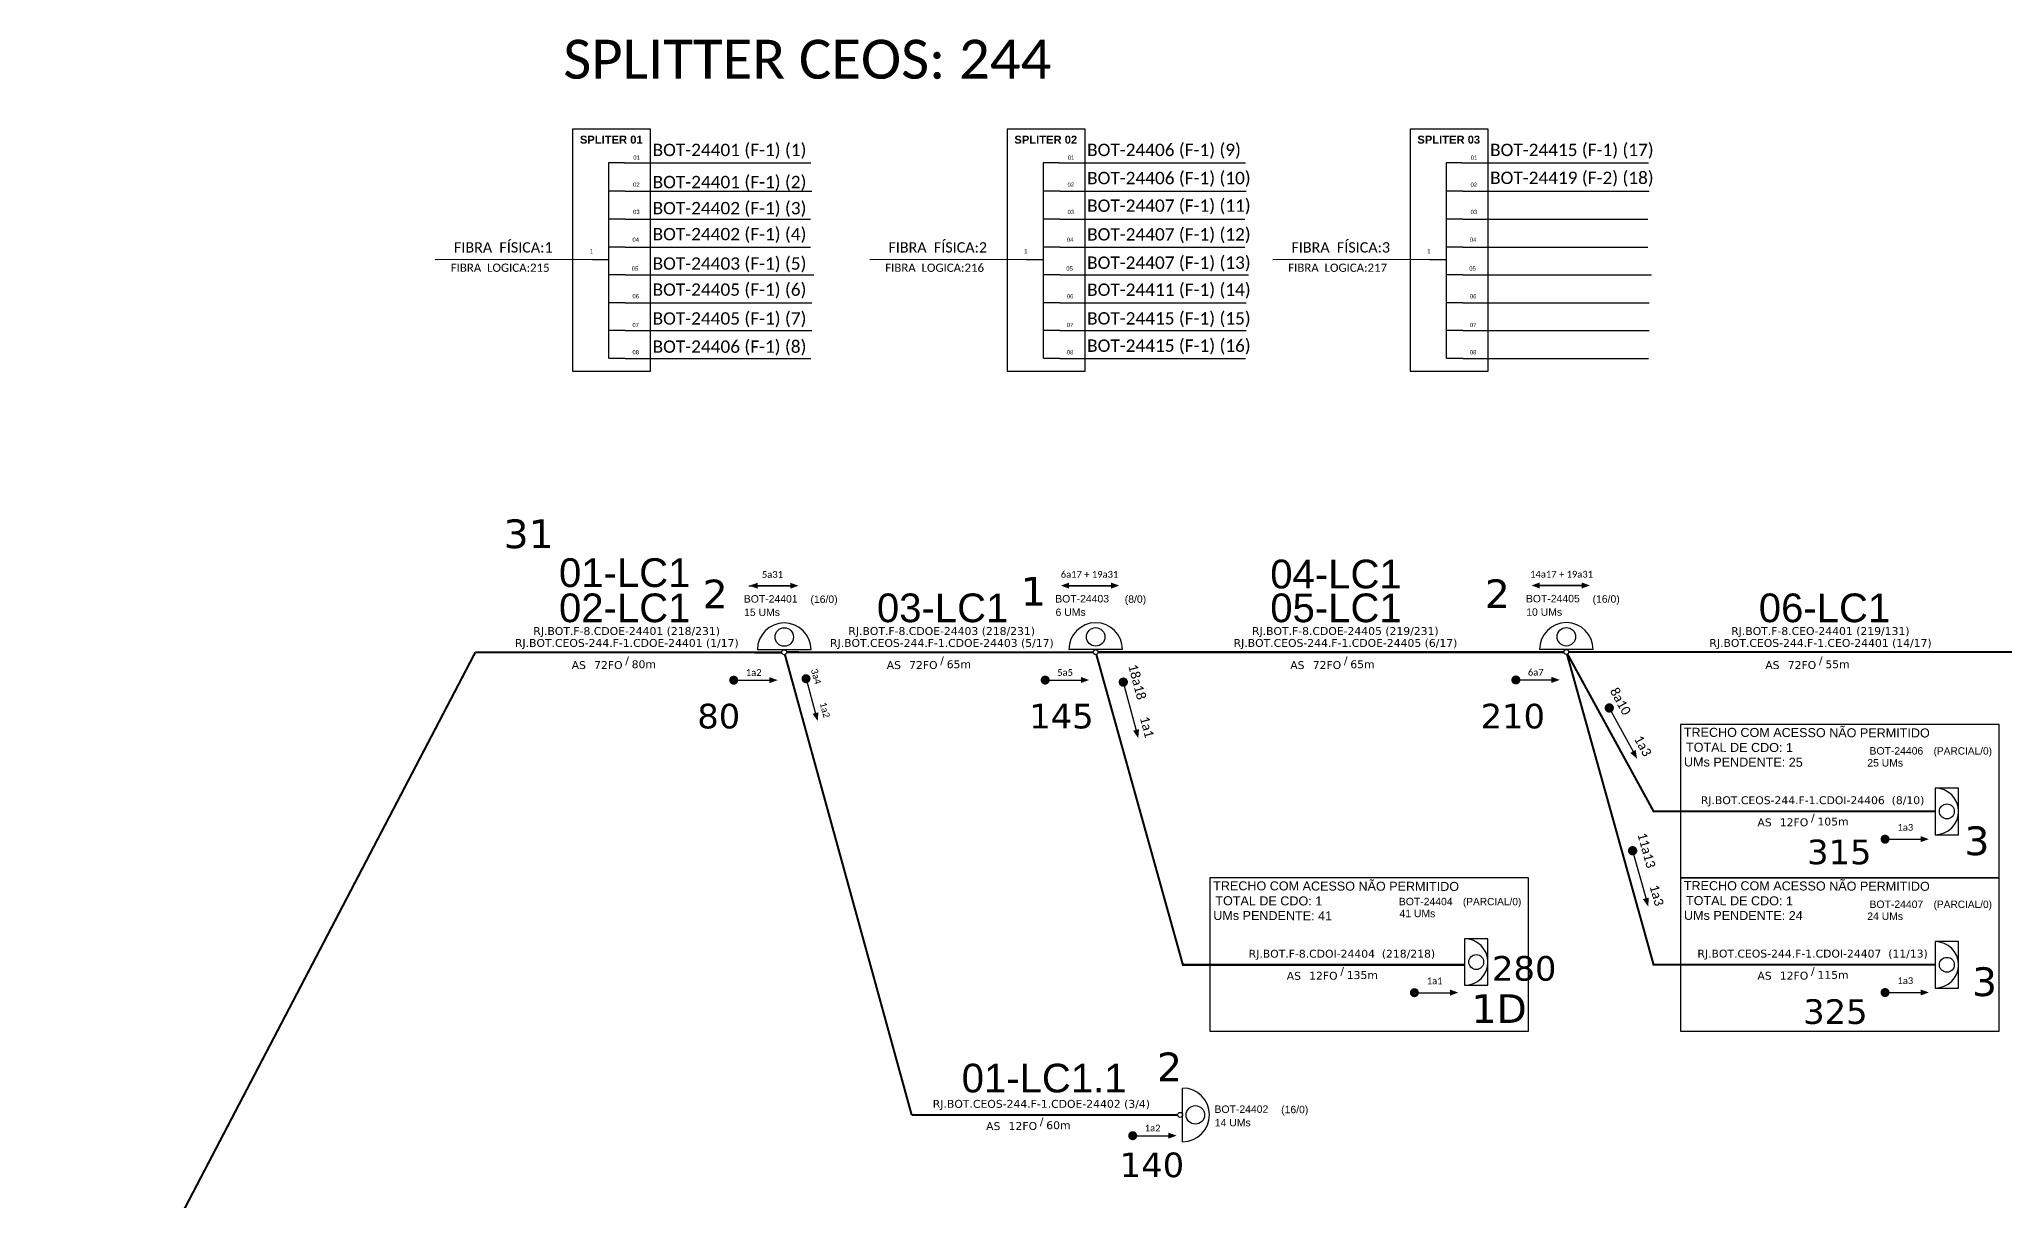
# Model space of a CAD drawing. Extents: x 56439 to 57440, y 58743 to 60492.
# Drawn here: x 56466.4 to 56945.9, y 59022 to 59305.2 of the extents above; entities that cross this region are included whole.
import ezdxf
from ezdxf.enums import TextEntityAlignment as Align

# ---------------------------------------------------------------- set-up
doc = ezdxf.new("R2010")
doc.units = 0
doc.layers.get('0').update_dxf_attribs({"linetype": 'CONTINUOUS'})
for name, color, linetype in [('20_0-LEGENDA_DOS_CDO_S', 1, 'CONTINUOUS'), ('20_1-CDO_INTERIOR', 1, 'CONTINUOUS'), ('20_2-CDO_POSTE', 1, 'CONTINUOUS'), ('40_1-ETIQUETAS', 1, 'CONTINUOUS'), ('CAP_A_INSTALAR', 1, 'FENCELINE1'), ('CD_A_INSTALAR', 1, 'CONTINUOUS'), ('LABEL_CABOS', 7, 'CONTINUOUS'), ('SETA', 7, 'CONTINUOUS'), ('TEXTO', 255, 'CONTINUOUS'), ('UMS', 2, 'FENCELINE1'), ('UNIFILAR', 7, 'CONTINUOUS')]:
    doc.layers.add(name, color=color, linetype=linetype)
doc.styles.add('ARIAL', font='arial.ttf')
doc.styles.add('SIREDIT', font='verdana.ttf')
doc.linetypes.add('FENCELINE1', pattern='A,0.25,-0.1,[133,ltypeshp.shx,S=0.1,R=0,X=-0.1,Y=0],-0.1,1', length=1.45)

# ---------------------------------------------------------------- blocks, each defined once
blk = doc.blocks.new('ETIQUETA_RS5F')
at = {"layer": '40_1-ETIQUETAS', "color": 0, "style": 'SIREDIT'}
blk.add_text('/', height=1.5, dxfattribs=at).set_placement((1.58, -1.95), align=Align.RIGHT)
for tag, p in [('ETIQUETA_R_PRIMARIA', (1.21, 4.1)), ('ETIQUETA_R_SECUNDARIA', (1.21, 2.1)), ('F_ATIVAS/F_MORTAS', (1.14, -4.24))]:
    blk.add_attdef(tag, text='', height=1.5, dxfattribs=at).set_placement(p, align=Align.MIDDLE_CENTER)
for tag, p in [('TIPO_CABO', (-6.58, -2.12)), ('CAP_CABO', (0.4, -2.09))]:
    blk.add_attdef(tag, text='', height=1.5, dxfattribs=at).set_placement(p, align=Align.MIDDLE_RIGHT)
blk.add_attdef('METROS', text='', height=1.5, dxfattribs=at).set_placement((2.14, -1.95), align=Align.MIDDLE_LEFT)
for tag, p in [('FUSÃO_1', (0.85, -8.39)), ('FUSÃO_2', (0.85, -10.6)), ('FUSÃO_3', (0.85, -12.93)), ('FUSÃO_4', (0.85, -15.14)), ('FUSÃO_5', (0.85, -17.16))]:
    blk.add_attdef(tag, text='', height=1.5, dxfattribs=at).set_placement(p, align=Align.CENTER)
blk = doc.blocks.new('CDOE_POSTE_')
at = {"color": 1}
blk.add_line((12.92, -5.49), (-2.38, -5.49), dxfattribs=at)
for centre, radius in [((5.27, -1.86), 2.64), ((5.27, -6.2), 0.708)]:
    blk.add_circle(centre, radius, dxfattribs=at)
blk.add_arc((5.27, -5.49), 7.65, 0, 180, dxfattribs=at)
blk = doc.blocks.new('CDOI_INT')
at = {"layer": '20_1-CDO_INTERIOR', "color": 0}
blk.add_lwpolyline([(4.25, -4.25), (4.25, 4.25), (0, 4.25), (0, -4.25)], close=True, dxfattribs=at)
blk.add_circle((2.12, 0), 1.36, dxfattribs=at)
blk.add_arc((0, 0), 4.25, 270, 90, dxfattribs=at)
at = {"layer": '20_0-LEGENDA_DOS_CDO_S', "color": 0, "style": 'ARIAL'}
for tag, p in [('CDO_N', (-0.08, 10.38)), ('SPLITER_1', (21.18, 10.38)), ('SAP', (-0.08, 6.23)), ('SURVEY', (-0.08, 8.2)), ('SPLITER_2', (21.19, 8.68)), ('1:XX', (5.94, -2.22)), ('UMS', (5.94, -4.24))]:
    blk.add_attdef(tag, p, '', height=1.36, dxfattribs=at)
blk.add_attdef('FIBRAS_UTILIZADAS', text='', height=1.36, dxfattribs=at).set_placement((15.34, 10.38), align=Align.CENTER)
blk = doc.blocks.new('CDOE-TEXTO_PADRÃO')
at = {"layer": '20_0-LEGENDA_DOS_CDO_S', "color": 0, "style": 'ARIAL'}
for tag, p in [('CDO_N', (0.49, 7.39)), ('CORDOALHA', (0.5, 4.33)), ('SAP', (0.51, 1.67)), ('SPLITER_1', (0.59, -0.91)), ('SPLITER_2', (0.6, -3.55)), ('(XX-XX_F)S', (0.54, -8.29)), ('(XX-XX_L)S', (0.55, -10.83)), ('UMS', (0.55, -13.15))]:
    blk.add_attdef(tag, p, '', height=1.7, rotation=0.118, dxfattribs=at)
blk.add_attdef('FIBRAS_UTILIZADAS', text='', height=1.7, rotation=0.118, dxfattribs=at).set_placement((19.77, 7.43), align=Align.CENTER)

msp = doc.modelspace()

# ---------------------------------------------------------------- linework, layer by layer
at = {"color": 7}
for points in [[(56596.5, 59224.3), (56615.51, 59224.3), (56615.51, 59283.32), (56596.5, 59283.32)], [(56702.51, 59224.3), (56721.52, 59224.3), (56721.52, 59283.32), (56702.51, 59283.32)], [(56800.83, 59224.3), (56819.84, 59224.3), (56819.84, 59283.32), (56800.83, 59283.32)]]:
    msp.add_lwpolyline(points, close=True, dxfattribs=at)
at = {"const_width": 1.1}
for points in [[(56635.25, 59148.93, 1), (56636.35, 59148.93, 1)], [(56653.29, 59149.83, 1), (56653.58, 59148.77, 1)], [(56711.24, 59148.96, 1), (56712.34, 59148.96, 1)], [(56826.08, 59148.99, 1), (56827.18, 59148.99, 1)], [(56916.16, 59110.16, 1), (56917.26, 59110.16, 1)], [(56801.32, 59072.72, 1), (56802.42, 59072.72, 1)], [(56916.16, 59072.75, 1), (56917.26, 59072.75, 1)], [(56732.59, 59037.84, 1), (56733.69, 59037.84, 1)]]:
    msp.add_lwpolyline(points, format="xyb", close=True, dxfattribs=at)
at = {"color": 7, "const_width": 1.13}
for points in [[(56730.7, 59149.01, 1), (56731, 59147.92, 1)], [(56849.26, 59142.71, 1), (56849.57, 59141.62, 1)], [(56854.96, 59107.89, 1), (56855.26, 59106.8, 1)]]:
    msp.add_lwpolyline(points, format="xyb", close=True, dxfattribs=at)
at = {"color": 3}
for points in [[(56866.76, 59100.75), (56944.57, 59100.75), (56944.57, 59138.15), (56866.76, 59138.15)], [(56751.92, 59063.31), (56829.73, 59063.31), (56829.73, 59100.72), (56751.92, 59100.72)], [(56866.76, 59063.35), (56944.57, 59063.35), (56944.57, 59100.75), (56866.76, 59100.75)]]:
    msp.add_lwpolyline(points, close=True, dxfattribs=at)
at = {"layer": 'CAP_A_INSTALAR', "linetype": 'FENCELINE1', "ltscale": 5, "const_width": 0.513}
for points in [[(56466.63, 58952.75), (56572.75, 59155.73)], [(56572.75, 59155.73), (56647.53, 59155.7)], [(56648.73, 59155.76), (56723.51, 59155.73)], [(56724.72, 59155.78), (56838.35, 59155.76)], [(56839.56, 59155.81), (56953.19, 59155.79)], [(56679.21, 59042.91), (56744.11, 59042.91)]]:
    msp.add_lwpolyline(points, dxfattribs=at)
at = {"layer": 'CAP_A_INSTALAR', "color": 1, "linetype": 'FENCELINE1', "ltscale": 5.3, "const_width": 0.513}
msp.add_lwpolyline([(56679.21, 59042.91), (56648.29, 59155.17)], dxfattribs=at)
at = {"layer": 'CD_A_INSTALAR', "color": 8, "linetype": 'FENCELINE1', "ltscale": 5, "const_width": 0.513}
for points in [[(56814.12, 59079.5), (56745.39, 59079.5), (56724.27, 59155.2)], [(56928.95, 59079.53), (56860.23, 59079.53), (56839.11, 59155.23)], [(56928.95, 59116.94), (56860.23, 59116.94), (56839.24, 59155.28)]]:
    msp.add_lwpolyline(points, dxfattribs=at)
at = {"layer": 'SETA'}
for points in [[(56639.51, 59171.91), (56648.96, 59171.91)], [(56640.88, 59171.97), (56650.33, 59171.97)], [(56650.33, 59171.97), (56640.88, 59171.97)], [(56716.86, 59171.99), (56728.61, 59171.99)], [(56728.61, 59171.99), (56716.86, 59171.99)], [(56831.7, 59172.03), (56843.45, 59172.03)], [(56843.45, 59172.03), (56831.7, 59172.03)], [(56635.8, 59148.93), (56645.26, 59148.93)], [(56653.44, 59149.3), (56655.95, 59140.18)], [(56711.79, 59148.96), (56721.24, 59148.96)], [(56826.63, 59148.99), (56836.08, 59148.99)], [(56916.71, 59110.16), (56926.15, 59110.16)], [(56801.87, 59072.72), (56811.31, 59072.72)], [(56916.71, 59072.75), (56926.15, 59072.75)], [(56733.14, 59037.84), (56742.6, 59037.84)]]:
    msp.add_lwpolyline(points, dxfattribs=at)
at = {"layer": 'SETA', "color": 7}
for points in [[(56730.85, 59148.46), (56734.24, 59135.76)], [(56849.42, 59142.17), (56855.72, 59130.63)], [(56855.11, 59107.35), (56858.63, 59094.68)]]:
    msp.add_lwpolyline(points, dxfattribs=at)
at = {"layer": 'SETA'}
for points in [[(56641.64, 59172.71), (56639.62, 59171.98), (56641.64, 59171.25)], [(56649.58, 59172.71), (56651.59, 59171.98), (56649.58, 59171.25)], [(56717.62, 59172.74), (56715.61, 59172.01), (56717.62, 59171.27)], [(56727.85, 59172.74), (56729.87, 59172.01), (56727.85, 59171.27)], [(56832.46, 59172.77), (56830.44, 59172.04), (56832.46, 59171.31)], [(56842.69, 59172.77), (56844.7, 59172.04), (56842.69, 59171.31)], [(56644.5, 59149.68), (56646.52, 59148.95), (56644.5, 59148.22)], [(56720.49, 59149.71), (56722.5, 59148.98), (56720.49, 59148.24)], [(56835.32, 59149.74), (56837.34, 59149.01), (56835.32, 59148.27)], [(56656.47, 59141.11), (56656.29, 59138.97), (56655.05, 59140.72)], [(56925.39, 59110.9), (56927.4, 59110.17), (56925.39, 59109.44)], [(56810.55, 59073.47), (56812.57, 59072.74), (56810.55, 59072)], [(56925.39, 59073.5), (56927.4, 59072.77), (56925.39, 59072.04)], [(56741.84, 59038.59), (56743.86, 59037.85), (56741.84, 59037.12)]]:
    msp.add_solid(points, dxfattribs=at)
at = {"layer": 'SETA', "color": 7}
for points in [[(56734.69, 59137), (56734.5, 59134.81), (56733.23, 59136.61)], [(56855.86, 59131.94), (56856.2, 59129.77), (56854.54, 59131.21)], [(56859.07, 59095.93), (56858.91, 59093.73), (56857.62, 59095.52)]]:
    msp.add_solid(points, dxfattribs=at)
at = {"layer": 'UNIFILAR', "color": 7, "linetype": 'CONTINUOUS'}
for p, q in [((56605.27, 59275.13), (56605.27, 59227.36)), ((56609.14, 59275.13), (56605.27, 59275.13)), ((56711.28, 59275.13), (56711.28, 59227.36)), ((56715.14, 59275.13), (56711.28, 59275.13)), ((56809.6, 59275.13), (56809.6, 59227.36)), ((56813.47, 59275.13), (56809.6, 59275.13)), ((56609.33, 59268.22), (56605.46, 59268.22)), ((56715.34, 59268.22), (56711.47, 59268.22)), ((56813.66, 59268.22), (56809.79, 59268.22)), ((56609.33, 59261.41), (56605.46, 59261.41)), ((56715.34, 59261.41), (56711.47, 59261.41)), ((56813.66, 59261.41), (56809.79, 59261.41)), ((56609.33, 59254.57), (56605.46, 59254.57)), ((56715.34, 59254.57), (56711.47, 59254.57)), ((56813.66, 59254.57), (56809.79, 59254.57)), ((56601.25, 59251.56), (56605.25, 59251.56)), ((56707.26, 59251.56), (56711.26, 59251.56)), ((56805.58, 59251.56), (56809.58, 59251.56)), ((56609.33, 59247.79), (56605.46, 59247.79)), ((56715.34, 59247.79), (56711.47, 59247.79)), ((56813.66, 59247.79), (56809.79, 59247.79)), ((56609.33, 59241.01), (56605.46, 59241.01)), ((56715.34, 59241.01), (56711.47, 59241.01)), ((56813.66, 59241.01), (56809.79, 59241.01)), ((56609.33, 59234.2), (56605.46, 59234.2)), ((56715.34, 59234.2), (56711.47, 59234.2)), ((56813.66, 59234.2), (56809.79, 59234.2)), ((56609.33, 59227.4), (56605.46, 59227.4)), ((56715.34, 59227.4), (56711.47, 59227.4)), ((56813.66, 59227.4), (56809.79, 59227.4))]:
    msp.add_line(p, q, dxfattribs=at)
at = {"layer": 'UNIFILAR', "color": 10, "linetype": 'CONTINUOUS'}
for p, q in [((56609.14, 59275.13), (56654.65, 59275.12)), ((56715.14, 59275.13), (56760.65, 59275.12)), ((56813.47, 59275.13), (56858.98, 59275.12)), ((56609.33, 59268.22), (56654.84, 59268.21)), ((56715.34, 59268.22), (56760.85, 59268.21)), ((56813.66, 59268.22), (56859.17, 59268.21)), ((56609.33, 59261.42), (56654.5, 59261.42)), ((56715.34, 59261.42), (56760.51, 59261.42)), ((56813.66, 59261.42), (56858.83, 59261.42)), ((56609.33, 59254.58), (56654.5, 59254.57)), ((56715.34, 59254.58), (56760.51, 59254.57)), ((56813.66, 59254.58), (56858.83, 59254.57)), ((56609.33, 59247.79), (56655.36, 59247.78)), ((56715.34, 59247.79), (56761.37, 59247.78)), ((56813.66, 59247.79), (56859.69, 59247.78)), ((56609.33, 59240.98), (56654.84, 59240.97)), ((56715.34, 59240.98), (56760.85, 59240.97)), ((56813.66, 59240.98), (56859.17, 59240.97)), ((56609.33, 59234.21), (56654.84, 59234.21)), ((56715.34, 59234.21), (56760.85, 59234.21)), ((56813.66, 59234.21), (56859.17, 59234.21)), ((56609.33, 59227.43), (56654.65, 59227.42)), ((56715.34, 59227.43), (56760.65, 59227.42)), ((56813.66, 59227.43), (56858.98, 59227.42))]:
    msp.add_line(p, q, dxfattribs=at)
at = {"layer": 'UNIFILAR', "color": 1, "linetype": 'CONTINUOUS'}
for p, q in [((56601.25, 59251.56), (56562.99, 59251.44)), ((56707.26, 59251.56), (56669, 59251.44)), ((56805.58, 59251.56), (56767.32, 59251.44))]:
    msp.add_line(p, q, dxfattribs=at)

# ---------------------------------------------------------------- block references
at = {"layer": '20_2-CDO_POSTE'}
ref = msp.add_blockref('CDOE-TEXTO_PADRÃO', (56646.07, 59155.68), dxfattribs=dict(at, xscale=1.069200003147125, yscale=1.069200003147125, zscale=1.069200003147125))
ref.add_attrib('CDO_N', 'BOT-24401', (56638.27, 59167.85), dxfattribs={"layer": '20_0-LEGENDA_DOS_CDO_S', "color": 0, "height": 1.817, "rotation": 0.118, "style": 'ARIAL'})
ref.add_attrib('CORDOALHA', '15 UMs', (56638.33, 59164.58), dxfattribs={"layer": '20_1-CDO_INTERIOR', "color": 0, "height": 1.817, "rotation": 0.118, "style": 'ARIAL'})
ref.add_attrib('FIBRAS_UTILIZADAS', '       (16/0)', dxfattribs={"layer": '20_0-LEGENDA_DOS_CDO_S', "color": 0, "height": 1.8175, "rotation": 0.118, "style": 'ARIAL'}).set_placement((56655.37, 59167.77), align=Align.CENTER)
ref = msp.add_blockref('CDOE-TEXTO_PADRÃO', (56722.05, 59155.71), dxfattribs=dict(at, xscale=1.069200003147125, yscale=1.069200003147125, zscale=1.069200003147125))
ref.add_attrib('CDO_N', 'BOT-24403', (56714.25, 59167.88), dxfattribs={"layer": '20_0-LEGENDA_DOS_CDO_S', "color": 0, "height": 1.817, "rotation": 0.118, "style": 'ARIAL'})
ref.add_attrib('CORDOALHA', '6 UMs', (56714.32, 59164.6), dxfattribs={"layer": '20_1-CDO_INTERIOR', "color": 0, "height": 1.817, "rotation": 0.118, "style": 'ARIAL'})
ref.add_attrib('FIBRAS_UTILIZADAS', '       (8/0)', dxfattribs={"layer": '20_0-LEGENDA_DOS_CDO_S', "color": 0, "height": 1.8175, "rotation": 0.118, "style": 'ARIAL'}).set_placement((56731.35, 59167.8), align=Align.CENTER)
ref = msp.add_blockref('CDOE-TEXTO_PADRÃO', (56836.89, 59155.74), dxfattribs=dict(at, xscale=1.069200003147125, yscale=1.069200003147125, zscale=1.069200003147125))
ref.add_attrib('CDO_N', 'BOT-24405', (56829.09, 59167.91), dxfattribs={"layer": '20_0-LEGENDA_DOS_CDO_S', "color": 0, "height": 1.817, "rotation": 0.118, "style": 'ARIAL'})
ref.add_attrib('CORDOALHA', '10 UMs', (56829.16, 59164.64), dxfattribs={"layer": '20_1-CDO_INTERIOR', "color": 0, "height": 1.817, "rotation": 0.118, "style": 'ARIAL'})
ref.add_attrib('FIBRAS_UTILIZADAS', '       (16/0)', dxfattribs={"layer": '20_0-LEGENDA_DOS_CDO_S', "color": 0, "height": 1.8175, "rotation": 0.118, "style": 'ARIAL'}).set_placement((56846.19, 59167.83), align=Align.CENTER)
ref = msp.add_blockref('CDOE-TEXTO_PADRÃO', (56760.92, 59031.22), dxfattribs=dict(at, xscale=1.069200003147125, yscale=1.069200003147125, zscale=1.069200003147125))
ref.add_attrib('CDO_N', 'BOT-24402', (56753.11, 59043.39), dxfattribs={"layer": '20_0-LEGENDA_DOS_CDO_S', "color": 0, "height": 1.817, "rotation": 0.118, "style": 'ARIAL'})
ref.add_attrib('CORDOALHA', '14 UMs', (56753.18, 59040.12), dxfattribs={"layer": '20_1-CDO_INTERIOR', "color": 0, "height": 1.817, "rotation": 0.118, "style": 'ARIAL'})
ref.add_attrib('FIBRAS_UTILIZADAS', '       (16/0)', dxfattribs={"layer": '20_0-LEGENDA_DOS_CDO_S', "color": 0, "height": 1.8175, "rotation": 0.118, "style": 'ARIAL'}).set_placement((56770.21, 59043.31), align=Align.CENTER)
at = {"layer": '40_1-ETIQUETAS'}
ref = msp.add_blockref('ETIQUETA_RS5F', (56608.2, 59155.33), dxfattribs=dict(at, xscale=1.280902120836367, yscale=1.280902120836367, zscale=1.280902120836367))
ref.add_attrib('ETIQUETA_R_PRIMARIA', 'RJ.BOT.F-8.CDOE-24401 (218/231)', dxfattribs={"color": 0, "height": 1.9214, "style": 'SIREDIT'}).set_placement((56609.67, 59160.93), align=Align.MIDDLE_CENTER)
ref.add_attrib('ETIQUETA_R_SECUNDARIA', 'RJ.BOT.CEOS-244.F-1.CDOE-24401 (1/17)', dxfattribs={"color": 0, "height": 1.9214, "style": 'SIREDIT'}).set_placement((56609.71, 59158.02), align=Align.MIDDLE_CENTER)
ref.add_attrib('TIPO_CABO', 'AS', dxfattribs={"color": 0, "height": 1.921, "style": 'SIREDIT'}).set_placement((56599.73, 59152.62), align=Align.MIDDLE_RIGHT)
ref.add_attrib('CAP_CABO', '72FO', dxfattribs={"color": 0, "height": 1.921, "style": 'SIREDIT'}).set_placement((56608.67, 59152.64), align=Align.MIDDLE_RIGHT)
ref.add_attrib('METROS', '80m', dxfattribs={"color": 0, "height": 1.921, "style": 'SIREDIT'}).set_placement((56610.9, 59152.82), align=Align.MIDDLE_LEFT)
ref = msp.add_blockref('ETIQUETA_RS5F', (56685.06, 59155.33), dxfattribs=dict(at, xscale=1.280902120836367, yscale=1.280902120836367, zscale=1.280902120836367))
ref.add_attrib('ETIQUETA_R_PRIMARIA', 'RJ.BOT.F-8.CDOE-24403 (218/231)', dxfattribs={"color": 0, "height": 1.9214, "style": 'SIREDIT'}).set_placement((56686.53, 59160.93), align=Align.MIDDLE_CENTER)
ref.add_attrib('ETIQUETA_R_SECUNDARIA', 'RJ.BOT.CEOS-244.F-1.CDOE-24403 (5/17)', dxfattribs={"color": 0, "height": 1.9214, "style": 'SIREDIT'}).set_placement((56686.58, 59158.02), align=Align.MIDDLE_CENTER)
ref.add_attrib('TIPO_CABO', 'AS', dxfattribs={"color": 0, "height": 1.921, "style": 'SIREDIT'}).set_placement((56676.59, 59152.62), align=Align.MIDDLE_RIGHT)
ref.add_attrib('CAP_CABO', '72FO', dxfattribs={"color": 0, "height": 1.921, "style": 'SIREDIT'}).set_placement((56685.53, 59152.64), align=Align.MIDDLE_RIGHT)
ref.add_attrib('METROS', '65m', dxfattribs={"color": 0, "height": 1.921, "style": 'SIREDIT'}).set_placement((56687.77, 59152.82), align=Align.MIDDLE_LEFT)
ref = msp.add_blockref('ETIQUETA_RS5F', (56783.54, 59155.33), dxfattribs=dict(at, xscale=1.280902120836367, yscale=1.280902120836367, zscale=1.280902120836367))
ref.add_attrib('ETIQUETA_R_PRIMARIA', 'RJ.BOT.F-8.CDOE-24405 (219/231)', dxfattribs={"color": 0, "height": 1.9214, "style": 'SIREDIT'}).set_placement((56785.01, 59160.93), align=Align.MIDDLE_CENTER)
ref.add_attrib('ETIQUETA_R_SECUNDARIA', 'RJ.BOT.CEOS-244.F-1.CDOE-24405 (6/17)', dxfattribs={"color": 0, "height": 1.9214, "style": 'SIREDIT'}).set_placement((56785.05, 59158.02), align=Align.MIDDLE_CENTER)
ref.add_attrib('TIPO_CABO', 'AS', dxfattribs={"color": 0, "height": 1.921, "style": 'SIREDIT'}).set_placement((56775.06, 59152.62), align=Align.MIDDLE_RIGHT)
ref.add_attrib('CAP_CABO', '72FO', dxfattribs={"color": 0, "height": 1.921, "style": 'SIREDIT'}).set_placement((56784.01, 59152.64), align=Align.MIDDLE_RIGHT)
ref.add_attrib('METROS', '65m', dxfattribs={"color": 0, "height": 1.921, "style": 'SIREDIT'}).set_placement((56786.24, 59152.82), align=Align.MIDDLE_LEFT)
ref = msp.add_blockref('ETIQUETA_RS5F', (56899.44, 59155.33), dxfattribs=dict(at, xscale=1.280902120836367, yscale=1.280902120836367, zscale=1.280902120836367))
ref.add_attrib('ETIQUETA_R_PRIMARIA', 'RJ.BOT.F-8.CEO-24401 (219/131)', dxfattribs={"color": 0, "height": 1.9214, "style": 'SIREDIT'}).set_placement((56900.91, 59160.93), align=Align.MIDDLE_CENTER)
ref.add_attrib('ETIQUETA_R_SECUNDARIA', 'RJ.BOT.CEOS-244.F-1.CEO-24401 (14/17)', dxfattribs={"color": 0, "height": 1.9214, "style": 'SIREDIT'}).set_placement((56900.95, 59158.02), align=Align.MIDDLE_CENTER)
ref.add_attrib('TIPO_CABO', 'AS', dxfattribs={"color": 0, "height": 1.921, "style": 'SIREDIT'}).set_placement((56890.96, 59152.62), align=Align.MIDDLE_RIGHT)
ref.add_attrib('CAP_CABO', '72FO', dxfattribs={"color": 0, "height": 1.921, "style": 'SIREDIT'}).set_placement((56899.91, 59152.64), align=Align.MIDDLE_RIGHT)
ref.add_attrib('METROS', '55m', dxfattribs={"color": 0, "height": 1.921, "style": 'SIREDIT'}).set_placement((56902.14, 59152.82), align=Align.MIDDLE_LEFT)
ref = msp.add_blockref('ETIQUETA_RS5F', (56709.35, 59042.9), dxfattribs=dict(at, xscale=1.283, yscale=1.283, zscale=1.283))
ref.add_attrib('ETIQUETA_R_SECUNDARIA', 'RJ.BOT.CEOS-244.F-1.CDOE-24402 (3/4)', dxfattribs={"color": 0, "height": 1.9245, "style": 'SIREDIT'}).set_placement((56710.86, 59045.6), align=Align.MIDDLE_CENTER)
ref.add_attrib('TIPO_CABO', 'AS', dxfattribs={"color": 0, "height": 1.925, "style": 'SIREDIT'}).set_placement((56700.86, 59040.18), align=Align.MIDDLE_RIGHT)
ref.add_attrib('CAP_CABO', '12FO', dxfattribs={"color": 0, "height": 1.925, "style": 'SIREDIT'}).set_placement((56709.82, 59040.21), align=Align.MIDDLE_RIGHT)
ref.add_attrib('METROS', '60m', dxfattribs={"color": 0, "height": 1.925, "style": 'SIREDIT'}).set_placement((56712.05, 59040.39), align=Align.MIDDLE_LEFT)
at = {"layer": 'CD_A_INSTALAR', "color": 8, "linetype": 'FENCELINE1', "ltscale": 5}
ref = msp.add_blockref('CDOI_INT', (56928.95, 59116.93), dxfattribs=dict(at, xscale=1.33473017723919, yscale=1.33473017723919, zscale=1.33473017723919))
ref.add_attrib('CDO_N', 'BOT-24406    ', dxfattribs={"layer": '20_0-LEGENDA_DOS_CDO_S', "color": 0, "height": 1.8156, "style": 'ARIAL'}).set_placement((56928.84, 59130.79), align=Align.RIGHT)
ref.add_attrib('FIBRAS_UTILIZADAS', '        (PARCIAL/0)', dxfattribs={"layer": '20_0-LEGENDA_DOS_CDO_S', "color": 0, "height": 1.7905, "style": 'ARIAL', "width": 0.986168}).set_placement((56942.8, 59130.79), align=Align.RIGHT)
ref.add_attrib('SURVEY', '    25 UMs           ', dxfattribs={"layer": '20_0-LEGENDA_DOS_CDO_S', "color": 0, "height": 1.8156, "style": 'ARIAL'}).set_placement((56928.85, 59127.88), align=Align.RIGHT)
ref = msp.add_blockref('ETIQUETA_RS5F', (56897.5, 59116.96), dxfattribs=dict(at, xscale=1.280902120837365, yscale=1.280902120837365, zscale=1.280902120837365))
ref.add_attrib('ETIQUETA_R_SECUNDARIA', 'RJ.BOT.CEOS-244.F-1.CDOI-24406  (8/10)', dxfattribs={"layer": '40_1-ETIQUETAS', "color": 0, "height": 1.9214, "style": 'SIREDIT'}).set_placement((56899.02, 59119.66), align=Align.MIDDLE_CENTER)
ref.add_attrib('TIPO_CABO', 'AS', dxfattribs={"layer": '40_1-ETIQUETAS', "color": 0, "height": 1.921, "style": 'SIREDIT'}).set_placement((56889.03, 59114.25), align=Align.MIDDLE_RIGHT)
ref.add_attrib('CAP_CABO', '12FO', dxfattribs={"layer": '40_1-ETIQUETAS', "color": 0, "height": 1.921, "style": 'SIREDIT'}).set_placement((56897.97, 59114.28), align=Align.MIDDLE_RIGHT)
ref.add_attrib('METROS', '105m', dxfattribs={"layer": '40_1-ETIQUETAS', "color": 0, "height": 1.921, "style": 'SIREDIT'}).set_placement((56900.21, 59114.46), align=Align.MIDDLE_LEFT)
ref = msp.add_blockref('CDOI_INT', (56814.12, 59080.19), dxfattribs=dict(at, xscale=1.33473017723919, yscale=1.33473017723919, zscale=1.33473017723919))
ref.add_attrib('CDO_N', 'BOT-24404    ', dxfattribs={"layer": '20_0-LEGENDA_DOS_CDO_S', "color": 0, "height": 1.8156, "style": 'ARIAL'}).set_placement((56814.01, 59094.04), align=Align.RIGHT)
ref.add_attrib('FIBRAS_UTILIZADAS', '        (PARCIAL/0)', dxfattribs={"layer": '20_0-LEGENDA_DOS_CDO_S', "color": 0, "height": 1.7905, "style": 'ARIAL', "width": 0.986168}).set_placement((56827.96, 59094.04), align=Align.RIGHT)
ref.add_attrib('SURVEY', '41 UMs          ', dxfattribs={"layer": '20_0-LEGENDA_DOS_CDO_S', "color": 0, "height": 1.8156, "style": 'ARIAL'}).set_placement((56814.01, 59091.13), align=Align.RIGHT)
ref = msp.add_blockref('CDOI_INT', (56928.95, 59079.52), dxfattribs=dict(at, xscale=1.33473017723919, yscale=1.33473017723919, zscale=1.33473017723919))
ref.add_attrib('CDO_N', 'BOT-24407    ', dxfattribs={"layer": '20_0-LEGENDA_DOS_CDO_S', "color": 0, "height": 1.8156, "style": 'ARIAL'}).set_placement((56928.84, 59093.38), align=Align.RIGHT)
ref.add_attrib('FIBRAS_UTILIZADAS', '        (PARCIAL/0)', dxfattribs={"layer": '20_0-LEGENDA_DOS_CDO_S', "color": 0, "height": 1.7905, "style": 'ARIAL', "width": 0.986168}).set_placement((56942.8, 59093.38), align=Align.RIGHT)
ref.add_attrib('SURVEY', '     24 UMs           ', dxfattribs={"layer": '20_0-LEGENDA_DOS_CDO_S', "color": 0, "height": 1.8156, "style": 'ARIAL'}).set_placement((56928.85, 59090.46), align=Align.RIGHT)
ref = msp.add_blockref('ETIQUETA_RS5F', (56782.66, 59079.53), dxfattribs=dict(at, xscale=1.280902120837365, yscale=1.280902120837365, zscale=1.280902120837365))
ref.add_attrib('ETIQUETA_R_SECUNDARIA', 'RJ.BOT.F-8.CDOI-24404  (218/218)', dxfattribs={"layer": '40_1-ETIQUETAS', "color": 0, "height": 1.9214, "style": 'SIREDIT'}).set_placement((56784.18, 59082.22), align=Align.MIDDLE_CENTER)
ref.add_attrib('TIPO_CABO', 'AS', dxfattribs={"layer": '40_1-ETIQUETAS', "color": 0, "height": 1.921, "style": 'SIREDIT'}).set_placement((56774.19, 59076.82), align=Align.MIDDLE_RIGHT)
ref.add_attrib('CAP_CABO', '12FO', dxfattribs={"layer": '40_1-ETIQUETAS', "color": 0, "height": 1.921, "style": 'SIREDIT'}).set_placement((56783.13, 59076.85), align=Align.MIDDLE_RIGHT)
ref.add_attrib('METROS', '135m', dxfattribs={"layer": '40_1-ETIQUETAS', "color": 0, "height": 1.921, "style": 'SIREDIT'}).set_placement((56785.37, 59077.02), align=Align.MIDDLE_LEFT)
ref = msp.add_blockref('ETIQUETA_RS5F', (56897.5, 59079.56), dxfattribs=dict(at, xscale=1.280902120837365, yscale=1.280902120837365, zscale=1.280902120837365))
ref.add_attrib('ETIQUETA_R_SECUNDARIA', 'RJ.BOT.CEOS-244.F-1.CDOI-24407  (11/13)', dxfattribs={"layer": '40_1-ETIQUETAS', "color": 0, "height": 1.9214, "style": 'SIREDIT'}).set_placement((56899.02, 59082.25), align=Align.MIDDLE_CENTER)
ref.add_attrib('TIPO_CABO', 'AS', dxfattribs={"layer": '40_1-ETIQUETAS', "color": 0, "height": 1.921, "style": 'SIREDIT'}).set_placement((56889.03, 59076.85), align=Align.MIDDLE_RIGHT)
ref.add_attrib('CAP_CABO', '12FO', dxfattribs={"layer": '40_1-ETIQUETAS', "color": 0, "height": 1.921, "style": 'SIREDIT'}).set_placement((56897.97, 59076.88), align=Align.MIDDLE_RIGHT)
ref.add_attrib('METROS', '115m', dxfattribs={"layer": '40_1-ETIQUETAS', "color": 0, "height": 1.921, "style": 'SIREDIT'}).set_placement((56900.21, 59077.06), align=Align.MIDDLE_LEFT)
at = {"layer": 'LABEL_CABOS', "xscale": 0.8553599894046784, "yscale": 0.8553599894046784, "zscale": 0.85536}
for p in [(56643.62, 59161.06), (56719.6, 59161.09), (56834.44, 59161.12)]:
    msp.add_blockref('CDOE_POSTE_', p, dxfattribs=at)
at = {"layer": 'LABEL_CABOS', "xscale": 0.8553599894046784, "yscale": 0.8553599894046784, "zscale": 0.85536, "rotation": 270}
msp.add_blockref('CDOE_POSTE_', (56750.02, 59047.42), dxfattribs=at)

# ---------------------------------------------------------------- texts
at = {"color": 3, "style": 'ARIAL'}
for s, p in [('TRECHO COM ACESSO NÃO PERMITIDO', (56867.61, 59135.14)), ('UMs PENDENTE: 25', (56867.64, 59127.9)), ('TOTAL DE CDO: 1', (56868.14, 59131.49)), ('TRECHO COM ACESSO NÃO PERMITIDO', (56752.77, 59097.71)), ('TOTAL DE CDO: 1', (56753.3, 59094.06)), ('TRECHO COM ACESSO NÃO PERMITIDO', (56867.61, 59097.74)), ('TOTAL DE CDO: 1', (56868.14, 59094.09)), ('UMs PENDENTE: 41', (56752.8, 59090.46)), ('UMs PENDENTE: 24', (56867.64, 59090.49))]:
    msp.add_text(s, height=2.1963, rotation=359.8314, dxfattribs=at).set_placement(p)
at = {"color": 5, "char_height": 2.2605, "width": 166.8764, "attachment_point": 5}
for s, insert, rotation in [('{\\fCalibri|b0|i0|c0|p34;\\C256;18a18}', (56734.24, 59148.51), 284.8737), ('{\\fCalibri|b0|i0|c0|p34;\\C256;8a10}', (56852.15, 59143.8), 298.5659), ('{\\fCalibri|b0|i0|c0|p34;\\C256;1a1}', (56736.62, 59137.52), 284.8737), ('{\\fCalibri|b0|i0|c0|p34;\\C256;1a3}', (56857.62, 59132.9), 298.5659), ('{\\fCalibri|b0|i0|c0|p34;\\C256;11a13}', (56858.51, 59107.43), 285.4552), ('{\\fCalibri|b0|i0|c0|p34;\\C256;1a3}', (56861, 59096.46), 285.4552)]:
    msp.add_mtext(s, dxfattribs=dict(at, insert=insert, rotation=rotation))
at = {"char_height": 1.6473, "width": 27.8482, "attachment_point": 5}
for s, insert in [('{\\fCalibri|b0|i0|c0|p34;\\C7;1a3}', (56921.65, 59113.04)), ('{\\fCalibri|b0|i0|c0|p34;\\C7;1a1}', (56806.81, 59075.61)), ('{\\fCalibri|b0|i0|c0|p34;\\C7;1a3}', (56921.65, 59075.64))]:
    msp.add_mtext(s, dxfattribs=dict(at, insert=insert))
at = {"layer": 'TEXTO'}
for s, insert, char_height, width, attachment_point in [('{\\fCalibri|b0|i0|c0|p34;\\C7;SPLITTER CEOS: 244}', (56653.76, 59300.33), 9.504, 144.8326, 5), ('{\\fArial|b1|i0|c0|p34;\\C10;SPLITER 01}', (56605.92, 59280.76), 1.9528, 19.008, 5), ('{\\fCalibri|b0|i0|c0|p34;\\C7;BOT-24401 (F-1) (1)}', (56616.01, 59279.78), 3.0175, 74.1359, 1), ('{\\fArial|b1|i0|c0|p34;\\C10;SPLITER 02}', (56711.93, 59280.76), 1.9528, 19.008, 5), ('{\\fCalibri|b0|i0|c0|p34;\\C7;BOT-24406 (F-1) (9)}', (56722.02, 59279.78), 3.0175, 74.1359, 1), ('{\\fArial|b1|i0|c0|p34;\\C10;SPLITER 03}', (56810.25, 59280.76), 1.9528, 19.008, 5), ('{\\fCalibri|b0|i0|c0|p34;\\C7;BOT-24415 (F-1) (17)}', (56820.34, 59279.78), 3.0175, 74.1359, 1), ('\\C7;\\fArial|b0|i0|;\\H1.0273588255048;01 ', (56612.1, 59276.39), 1.9528, 3.9163, 5), ('\\C7;\\fArial|b0|i0|;\\H1.0273588255048;01 ', (56718.11, 59276.39), 1.9528, 3.9163, 5), ('{\\fCalibri|b0|i0|c0|p34;\\C7;BOT-24406 (F-1) (10)}', (56722.02, 59272.92), 3.0175, 74.1359, 1), ('\\C7;\\fArial|b0|i0|;\\H1.0273588255048;01 ', (56816.43, 59276.39), 1.9528, 3.9163, 5), ('{\\fCalibri|b0|i0|c0|p34;\\C7;BOT-24419 (F-2) (18)}', (56820.34, 59272.97), 3.0175, 74.1359, 1), ('\\C7;\\fArial|b0|i0|;\\H1.0273588255048;02 ', (56612.04, 59269.79), 1.9528, 4.134, 5), ('{\\fCalibri|b0|i0|c0|p34;\\C7;BOT-24401 (F-1) (2)}', (56616.01, 59271.94), 3.0175, 74.1359, 1), ('\\C7;\\fArial|b0|i0|;\\H1.0273588255048;02 ', (56718.05, 59269.79), 1.9528, 4.134, 5), ('\\C7;\\fArial|b0|i0|;\\H1.0273588255048;02 ', (56816.37, 59269.79), 1.9528, 4.134, 5), ('{\\fCalibri|b0|i0|c0|p34;\\C7;BOT-24402 (F-1) (3)}', (56616.01, 59265.58), 3.0175, 74.1359, 1), ('{\\fCalibri|b0|i0|c0|p34;\\C7;BOT-24407 (F-1) (11)}', (56722.02, 59266.19), 3.0175, 74.1359, 1), ('\\C7;\\fArial|b0|i0|;\\H1.0273588255048;03 ', (56612.04, 59263.14), 1.9528, 3.8016, 5), ('{\\fCalibri|b0|i0|c0|p34;\\C7;BOT-24402 (F-1) (4)}', (56616.01, 59259.24), 3.0175, 74.1359, 1), ('\\C7;\\fArial|b0|i0|;\\H1.0273588255048;03 ', (56718.05, 59263.14), 1.9528, 3.8016, 5), ('{\\fCalibri|b0|i0|c0|p34;\\C7;BOT-24407 (F-1) (12)}', (56722.02, 59259.18), 3.0175, 74.1359, 1), ('\\C7;\\fArial|b0|i0|;\\H1.0273588255048;03 ', (56816.37, 59263.14), 1.9528, 3.8016, 5), ('{\\fCalibri|b0|i0|c0|p34;\\C7;FIBRA  FÍSICA:1}', (56579.57, 59254.48), 2.5145, 38.016, 5), ('\\C7;\\fArial|b0|i0|;\\H1.0273588255048;04 ', (56611.88, 59256.38), 1.9528, 4.134, 5), ('{\\fCalibri|b0|i0|c0|p34;\\C7;FIBRA  FÍSICA:2}', (56685.57, 59254.48), 2.5145, 38.016, 5), ('\\C7;\\fArial|b0|i0|;\\H1.0273588255048;04 ', (56717.88, 59256.38), 1.9528, 4.134, 5), ('{\\fCalibri|b0|i0|c0|p34;\\C7;FIBRA  FÍSICA:3}', (56783.9, 59254.48), 2.5145, 38.016, 5), ('\\C7;\\fArial|b0|i0|;\\H1.0273588255048;04 ', (56816.21, 59256.38), 1.9528, 4.134, 5), ('{\\fCalibri|b0|i0|c0|p34;\\C7;FIBRA  LOGICA:215}', (56578.81, 59249.53), 2.0117, 38.016, 5), ('\\C7;\\fArial|b0|i0|;\\H1.0273588255048;1', (56601.07, 59253.57), 1.9528, 1.9343, 5), ('\\C7;\\fArial|b0|i0|;\\H1.0273588255048;05 ', (56611.73, 59249.33), 1.9528, 5.0844, 5), ('{\\fCalibri|b0|i0|c0|p34;\\C7;BOT-24403 (F-1) (5)}', (56616.01, 59252.07), 3.0175, 74.1359, 1), ('{\\fCalibri|b0|i0|c0|p34;\\C7;FIBRA  LOGICA:216}', (56684.81, 59249.53), 2.0117, 38.016, 5), ('\\C7;\\fArial|b0|i0|;\\H1.0273588255048;1', (56707.08, 59253.57), 1.9528, 1.9343, 5), ('\\C7;\\fArial|b0|i0|;\\H1.0273588255048;05 ', (56717.74, 59249.33), 1.9528, 5.0844, 5), ('{\\fCalibri|b0|i0|c0|p34;\\C7;BOT-24407 (F-1) (13)}', (56722.02, 59252.28), 3.0175, 74.1359, 1), ('{\\fCalibri|b0|i0|c0|p34;\\C7;FIBRA  LOGICA:217}', (56783.14, 59249.53), 2.0117, 38.016, 5), ('\\C7;\\fArial|b0|i0|;\\H1.0273588255048;1', (56805.4, 59253.57), 1.9528, 1.9343, 5), ('\\C7;\\fArial|b0|i0|;\\H1.0273588255048;05 ', (56816.06, 59249.33), 1.9528, 5.0844, 5), ('{\\fCalibri|b0|i0|c0|p34;\\C7;BOT-24405 (F-1) (6)}', (56616.01, 59245.71), 3.0175, 74.1359, 1), ('{\\fCalibri|b0|i0|c0|p34;\\C7;BOT-24411 (F-1) (14)}', (56722.02, 59245.69), 3.0175, 74.1359, 1), ('\\C7;\\fArial|b0|i0|;\\H1.0273588255048;06 ', (56611.88, 59242.57), 1.9528, 4.134, 5), ('\\C7;\\fArial|b0|i0|;\\H1.0273588255048;06 ', (56717.88, 59242.57), 1.9528, 4.134, 5), ('\\C7;\\fArial|b0|i0|;\\H1.0273588255048;06 ', (56816.21, 59242.57), 1.9528, 4.134, 5), ('\\C7;\\fArial|b0|i0|;\\H1.0273588255048;07 ', (56611.88, 59235.57), 1.9528, 4.134, 5), ('{\\fCalibri|b0|i0|c0|p34;\\C7;BOT-24405 (F-1) (7)}', (56616.01, 59238.67), 3.0175, 74.1359, 1), ('\\C7;\\fArial|b0|i0|;\\H1.0273588255048;07 ', (56717.88, 59235.57), 1.9528, 4.134, 5), ('{\\fCalibri|b0|i0|c0|p34;\\C7;BOT-24415 (F-1) (15)}', (56722.02, 59238.69), 3.0175, 74.1359, 1), ('\\C7;\\fArial|b0|i0|;\\H1.0273588255048;07 ', (56816.21, 59235.57), 1.9528, 4.134, 5), ('{\\fCalibri|b0|i0|c0|p34;\\C7;BOT-24406 (F-1) (8)}', (56616.01, 59231.8), 3.0175, 74.1359, 1), ('{\\fCalibri|b0|i0|c0|p34;\\C7;BOT-24415 (F-1) (16)}', (56722.02, 59232.04), 3.0175, 74.1359, 1), ('\\C7;\\fArial|b0|i0|;\\H1.0273588255048;08 ', (56611.88, 59228.92), 1.9528, 4.134, 5), ('\\C7;\\fArial|b0|i0|;\\H1.0273588255048;08 ', (56717.88, 59228.92), 1.9528, 4.134, 5), ('\\C7;\\fArial|b0|i0|;\\H1.0273588255048;08 ', (56816.21, 59228.92), 1.9528, 4.134, 5), ('{\\fCalibri|b0|i0|c0|p34;\\C7;5a31}', (56645.25, 59174.71), 1.65, 27.8947, 5), ('{\\fCalibri|b0|i0|c0|p34;\\C7;6a17 + 19a31}', (56722.61, 59174.74), 1.65, 27.8947, 5), ('{\\fCalibri|b0|i0|c0|p34;\\C7;14a17 + 19a31}', (56837.78, 59174.77), 1.65, 27.8947, 5), ('{\\fCalibri|b0|i0|c0|p34;\\C7;1a2}', (56640.66, 59150.8), 1.65, 27.8947, 5), ('{\\fCalibri|b0|i0|c0|p34;\\C7;5a5}', (56716.65, 59150.82), 1.65, 27.8947, 5), ('{\\fCalibri|b0|i0|c0|p34;\\C7;6a7}', (56831.48, 59150.86), 1.65, 27.8947, 5), ('{\\fCalibri|b0|i0|c0|p34;\\C7;1a2}', (56738, 59039.7), 1.65, 27.8947, 5)]:
    msp.add_mtext(s, dxfattribs=dict(at, insert=insert, char_height=char_height, width=width, attachment_point=attachment_point))
at = {"layer": 'TEXTO', "color": 3, "char_height": 7, "width": 41.71, "attachment_point": 5}
for s, insert in [('{\\fArial|b0|i0|c0|p34;01-LC1}', (56609.2, 59175.12)), ('{\\fArial|b0|i0|c0|p34;04-LC1}', (56782.74, 59174.78)), ('{\\fArial|b0|i0|c0|p34;02-LC1}', (56609.2, 59166.53)), ('{\\fArial|b0|i0|c0|p34;03-LC1}', (56686.77, 59166.53)), ('{\\fArial|b0|i0|c0|p34;05-LC1}', (56782.74, 59166.53)), ('{\\fArial|b0|i0|c0|p34;06-LC1}', (56901.93, 59166.53)), ('{\\fArial|b0|i0|c0|p34;01-LC1.1}', (56711.53, 59051.84))]:
    msp.add_mtext(s, dxfattribs=dict(at, insert=insert))
at = {"layer": 'TEXTO', "char_height": 1.65, "width": 27.8947, "attachment_point": 5, "rotation": 285.397}
for s, insert in [('{\\fCalibri|b0|i0|c0|p34;\\C7;3a4}', (56655.9, 59149.86)), ('{\\fCalibri|b0|i0|c0|p34;\\C7;1a2}', (56658.05, 59141.67))]:
    msp.add_mtext(s, dxfattribs=dict(at, insert=insert))
at = {"layer": 'UMS', "style": 'SIREDIT'}
for s, p in [('31', (56579.65, 59181.14)), ('2', (56628.22, 59166.46)), ('1', (56705.84, 59167.13)), ('2', (56819.04, 59166.52)), ('3', (56936.07, 59106.27)), ('3', (56937.91, 59071.9)), ('1D', (56815.79, 59065.34)), ('2', (56739.08, 59051.12))]:
    msp.add_text(s, height=7, dxfattribs=at).set_placement(p)
at = {"layer": 'UMS', "color": 6, "style": 'SIREDIT'}
for s, p in [('80', (56626.91, 59137.18)), ('145', (56707.9, 59137.18)), ('210', (56818.03, 59137.18)), ('315', (56897.68, 59104.05)), ('280', (56820.81, 59075.65)), ('325', (56896.73, 59065.11)), ('140', (56729.99, 59027.73))]:
    msp.add_text(s, height=6, dxfattribs=at).set_placement(p)

doc.saveas('drawing.dxf')
